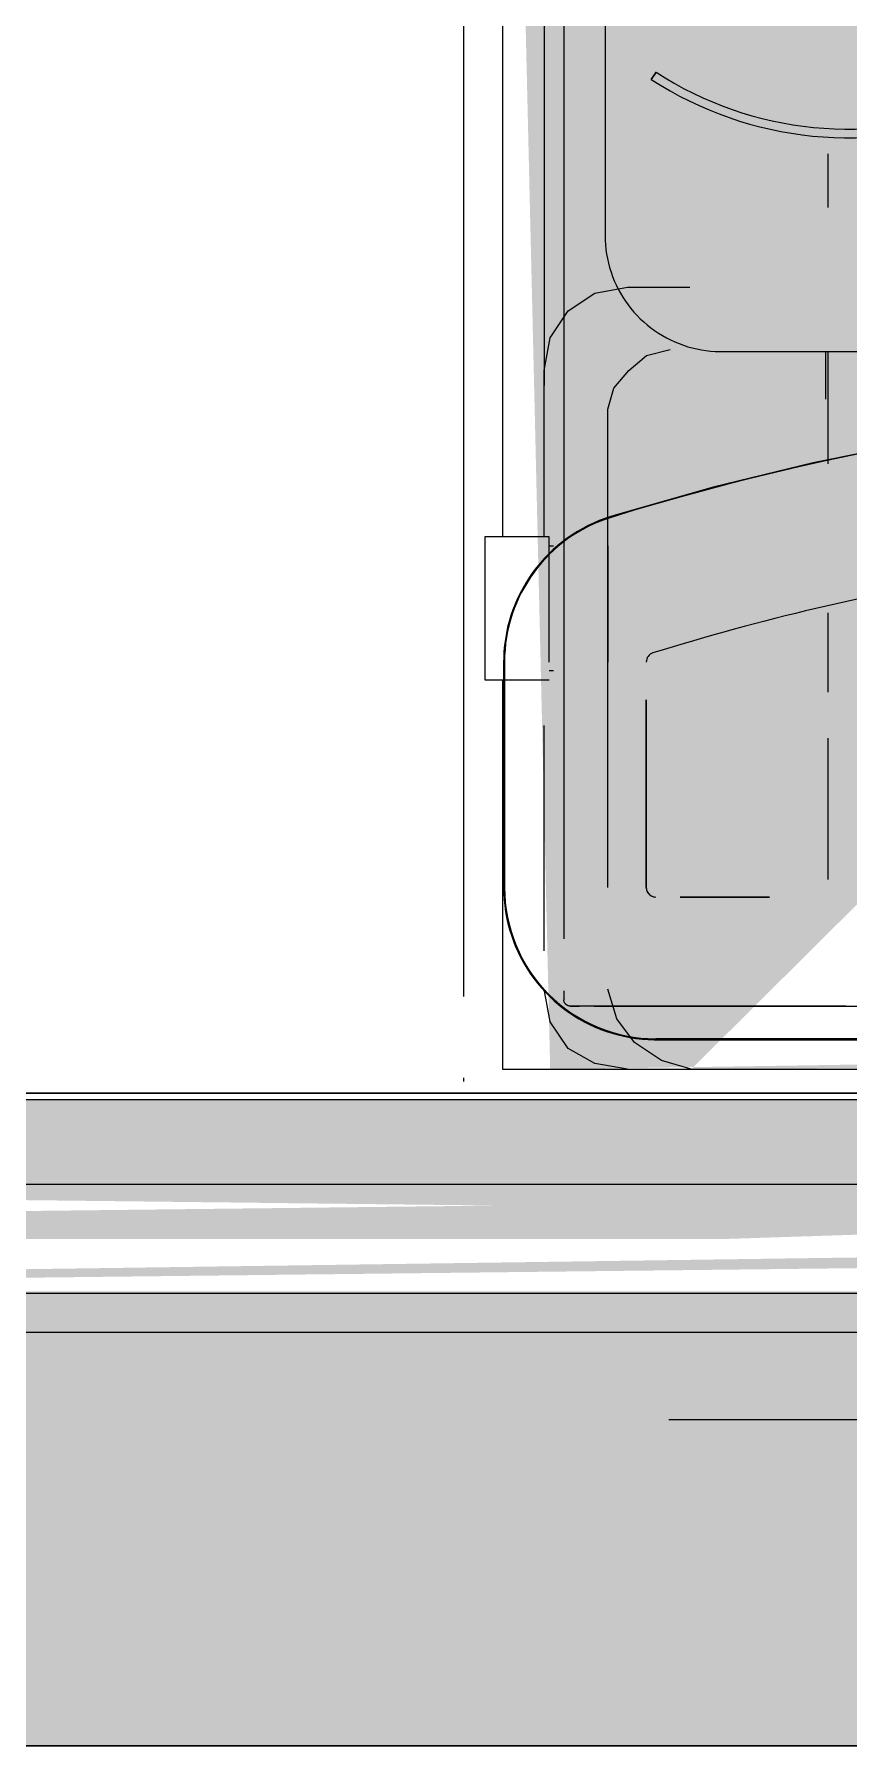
# Model space of a CAD drawing. Header units: metres. Extents: x 147 to 427, y -16 to 162.
# Drawn here: x 330.8341 to 331.0214, y 80.4457 to 80.8391 of the extents above; entities that cross this region are included whole.
import ezdxf

# ---------------------------------------------------------------- set-up
doc = ezdxf.new("R2010")
doc.units = ezdxf.units.M
doc.linetypes.add('IMPORT-Dashed _3_', pattern=[0.75, 0.5, -0.25])
doc.layers.add('1053_ARQ_BASE_MATADOURO_dwg', color=7, linetype='Continuous', lineweight=5, true_color=0x767676)
for name, color, linetype, lineweight in [('A-EQUIPAMENTOS', 7, 'Continuous', 5), ('A-PAREDE', 7, 'Continuous', 30), ('A-WALL', 7, 'Continuous', 9), ('A_lay', 7, 'Continuous', 5), ('A_PROJEÇÃO', 7, 'IMPORT-Dashed _3_', 5), ('P-PIPE', 7, 'Continuous', 5), ('P-SANR-FIXT', 7, 'Continuous', 5)]:
    doc.layers.add(name, color=color, linetype=linetype, lineweight=lineweight)

# ---------------------------------------------------------------- blocks, each defined once
blk = doc.blocks.new('UT_Bacia com caixa acoplada - UT_Bacia com caixa acoplada-V155-TÉRREO 1_20 - Dependente 1')
at = {"layer": 'P-SANR-FIXT', "color": 9, "true_color": 0xc0c0c0}
for p, q in [((0.1649999999994947, -0.01229811905160714), (-0.1650000000004649, -0.01229811905160714)), ((-0.1649999999999998, -0.01245945945945865), (0.165, -0.01245945945945865)), ((0.165, -0.01249999999999924), (-0.1649999999999998, -0.01249999999999924)), ((0.1672043461841086, -0.0904060255366843), (0.1672043461841085, -0.04729894077870246)), ((0.1672043461841087, -0.0904060255366843), (0.1672043461841086, -0.04729894077870244)), ((0.1997989407787032, -0.09910397061031756), (0.1997989407787032, -0.04729894077870239)), ((0.1998394813192438, -0.04729894077870239), (0.1998394813192439, -0.09910397061031756)), ((0.2000008217267972, -0.09910397061041332), (0.2000008217267972, -0.04729894077884037)), ((0.186147365607489, -0.4288368561510854), (0.186147365607489, -0.09910397061041332)), ((0.1259999999999994, -0.1704400000000009), (0.1259999999999994, -0.1595600000000009)), ((0.1259999999999994, -0.1704400000000009), (0.1259999999999994, -0.1595600000000009)), ((0.1499999999995154, -0.1704735377196123), (-0.1500000000003471, -0.1704735377196123)), ((0.176657744515215, -0.4410690897938023), (0.176657744515215, -0.1971312822353118)), ((0.1660384845797292, -0.2330115966159581), (0.164950215291877, -0.2346895924315421))]:
    blk.add_line(p, q, dxfattribs=at)
at = {"layer": 'P-SANR-FIXT', "color": 254, "true_color": 0xe0e0e0}
for p, q in [((0.1649999999994947, -0.02000242522449371), (-0.1650000000004649, -0.02000242522449371)), ((0.1239104824904858, -0.02000242522449371), (0.1083004234522989, -0.02000242522449371)), ((0.1254039361191921, -0.2159388807706788), (0.1254039361191921, -0.2035675555668904))]:
    blk.add_line(p, q, dxfattribs=at)
at = {"layer": 'P-SANR-FIXT', "color": 254, "true_color": 0xd3d3d3}
for p, q in [((0.1791942856510021, -0.02000242522449371), (0.1649999999994947, -0.02000242522449371)), ((0.1827252092028557, -0.02000242522449371), (0.1826626773279157, -0.02000242522449371)), ((0.1856853311198262, -0.02041111701898408), (0.1857275641402845, -0.02045289652172887)), ((0.1861454498279327, -0.02141227787328553), (0.1861472790464519, -0.02147165639492941)), ((0.186147365607489, -0.0235600000001783), (0.186147365607489, -0.02148769150350818)), ((0.186147365607489, -0.09910397061041332), (0.186147365607489, -0.03550016951460257)), ((0.1593711800684577, -0.04509459459459395), (0.1388199836379848, -0.04509459459459395)), ((0.1593711800684578, -0.04509459459459381), (0.1388199836379848, -0.04509459459459381)), ((0.1672043461841085, -0.04729894077870246), (0.1672043461841086, -0.0904060255366843)), ((0.1672043461841086, -0.04729894077870245), (0.1672043461841087, -0.0904060255366843)), ((0.1254039361191921, -0.1705494989545987), (0.1254039361191921, -0.1446237028165164)), ((0.164950215291877, -0.2346895924315421), (0.1660384845797293, -0.2330115966159581))]:
    blk.add_line(p, q, dxfattribs=at)
at = {"layer": 'P-SANR-FIXT', "color": 254, "true_color": 0xe9e9e9}
for p, q in [((0.1388199836379847, -0.04509459459459395), (0.1593711800684577, -0.04509459459459395)), ((0.1388199836379847, -0.04509459459459381), (0.1593711800684577, -0.04509459459459381)), ((0.1254039361191921, -0.08160507972344767), (0.1254039361191921, -0.04908992771113444)), ((0.1254039361191921, -0.1104427180020033), (0.1254039361191921, -0.09214260642078825))]:
    blk.add_line(p, q, dxfattribs=at)
at = {"layer": 'P-SANR-FIXT', "color": 9, "true_color": 0xc0c0c0, "flags": 128}
for points in [[(0.2000008217267972, -0.04729894077884037), (0.1999728248025353, -0.04589928122195724), (0.1998888788192129, -0.04450186082181299), (0.1997491180723137, -0.04310891515291806), (0.199553766149193, -0.04172267263121685), (0.1993031355713338, -0.04034535094904659), (0.1989976272942524, -0.03897915352721412), (0.1986377300658867, -0.03762626599008145), (0.1982240196449915, -0.03628885266934304), (0.1977571578800948, -0.0349690531408607), (0.1972378916505404, -0.03366897880238776), (0.1966670516712802, -0.0323907094955086), (0.1960455511646029, -0.03113629017837793), (0.1953743843988006, -0.02990772765438778), (0.1946546250975152, -0.02870698736140585), (0.1938874247221203, -0.02753599022789167), (0.1930740106294958, -0.02639660959942521), (0.1922156841085209, -0.02529066824188504), (0.1913138182986135, -0.02421993542543441), (0.1903698559929475, -0.02318612409444377), (0.1893853073295377, -0.02219088812632945), (0.1883617473762901, -0.02123581968637791), (0.1873008136108496, -0.02032244668021849), (0.1862042033010665, -0.01945223031004353), (0.1850736707889923, -0.01862656273630837), (0.1839110246861674, -0.01784676485101009), (0.1827181249777052, -0.0171140841642773), (0.1814968800490333, -0.01642969280919188), (0.1802492436314115, -0.01579468566567393), (0.1789772116768981, -0.01521007860980626), (0.1776828191655386, -0.01467680688811288), (0.176368136848932, -0.01419572362164308), (0.1750352679383563, -0.01376759844103908), (0.1736863447398057, -0.01339311625508217), (0.1723235252428731, -0.01307287615569749), (0.1709489896676339, -0.01280739045837781), (0.1695649369779872, -0.01259708388377858), (0.1681735813632557, -0.01244229287757335), (0.166777148694975, -0.01234326507238147), (0.1653778729681599, -0.01230015889149072), (0.1649999999994947, -0.01229811905160714)], [(0.1753658744903358, -0.1325345878290856), (0.1766944510203979, -0.1320933224818762), (0.1780043189236083, -0.1315992812090906), (0.1792933826903867, -0.131053254371225), (0.1805595800942956, -0.1304561154949115), (0.1818008854890846, -0.1298088198747895), (0.1830153130509854, -0.1291124030459181), (0.1842009199551682, -0.1283679791265908), (0.1853558094834487, -0.1275767390363346), (0.1864781340588117, -0.12673994859048), (0.1875660982014819, -0.1258589464751818), (0.1886179614007222, -0.124935142105872), (0.1896320409002801, -0.123970013372609), (0.1906067143886107, -0.1229651042753038), (0.19154042259651, -0.1219220224542976), (0.1924316717901009, -0.1208424366179552), (0.1932790361602787, -0.1197280738733014), (0.1940811601052912, -0.1185807169628914), (0.194836760397859, -0.1174022014132484), (0.1955446282384994, -0.116194412597713), (0.1962036311897871, -0.11495928272077), (0.1968127149876706, -0.1136987877266971), (0.1973709052280414, -0.1124149441386324), (0.1978773089253704, -0.1111098058324273), (0.1983311159417455, -0.109785460751037), (0.1987316002829859, -0.1084440275640227), (0.1990781212594753, -0.1070876522783336), (0.1993701245114382, -0.105718504804942), (0.1996071428963016, -0.1043387754879859), (0.1997887972348166, -0.1029506715998834), (0.1999147969189886, -0.1015564138108042), (0.1999849403762721, -0.1001582326357571), (0.2000008217267972, -0.09910397061041332)], [(-0.175365874491306, -0.1325345878290856), (-0.1526089801760929, -0.139094959661913), (-0.1296079440474026, -0.1447400508453244), (-0.1063995628565994, -0.1494608304374629), (-0.0830209650623714, -0.1532497461980049), (-0.0595095514345856, -0.1561007366701151), (-0.03590293521889617, -0.1580092408771847), (-0.01223888196578591, -0.1589722056196572), (0.0114447508876674, -0.1589880903591926), (0.03511007458100757, -0.1580568696837236), (0.05871922964476253, -0.1561800333476513), (0.08223444646740317, -0.1533605838887754), (0.1056181057178739, -0.1496030318247995), (0.1288327985298576, -0.1449133884373125), (0.1518413863471466, -0.1392991561555126), (0.1746070603373912, -0.1327693165533268), (0.1753658744903358, -0.1325345878290856)], [(0.176657744515215, -0.1971312822353118), (0.1766364211629491, -0.1960652567812258), (0.1765724852188567, -0.1950009367404378), (0.1764660389669978, -0.1939400247980446), (0.1763172526985374, -0.1928842181866901), (0.1761263644399373, -0.1918352059718787), (0.1758936795715094, -0.1907946663492771), (0.1756195703395195, -0.1897642639604512), (0.1753044752598999, -0.1887456472291868), (0.1749488984181451, -0.1877404457252533), (0.1745534086609565, -0.1867502675563748), (0.1741186386878115, -0.1857766967964468), (0.1736452840376081, -0.1848212909510376), (0.1731341019771757, -0.18388557846572), (0.1725859102886017, -0.1829710562809056), (0.1720015859614756, -0.1820791874368539), (0.1713820637903238, -0.1812113987335017), (0.170728334878348, -0.1803690784478136), (0.1700414450523149, -0.1795535741123973), (0.169322493189709, -0.1787661903602337), (0.1685726294596709, -0.1780081868373252), (0.1677930534845142, -0.1772807761877661), (0.1669850124194643, -0.1765851221133826), (0.1661497989578267, -0.1759223375121723), (0.1652887492629703, -0.1752934826981742), (0.1644032408307307, -0.1746995637049886), (0.1634946902855587, -0.1741415306762725), (0.1625645511147122, -0.1736202763457755), (0.1616143113422921, -0.1731366346093413), (0.1606454911493598, -0.1726913791905379), (0.1596596404416625, -0.1722852224029668), (0.1586583363696762, -0.1719188140110519), (0.1576431808065132, -0.171592740189794), (0.1566157977848016, -0.1713075225879264), (0.1555778308976653, -0.1710636174926689), (0.154530940671013, -0.1708614151003087), (0.1534768019058876, -0.1707012388912905), (0.1524171009991929, -0.1705833451136285), (0.1513535332468175, -0.1705079223720058), (0.1502878001298483, -0.1704750913269283), (0.1499999999995154, -0.1704735377196123)]]:
    blk.add_lwpolyline(points, dxfattribs=at)
at = {"layer": 'P-SANR-FIXT', "color": 254, "true_color": 0xe0e0e0, "flags": 128}
for points in [[(0.1213221542354677, -0.02000242522449371), (0.128380790278798, -0.02000242522449371), (0.1351368343954939, -0.02000242522449371), (0.1415794783564376, -0.02000242522449371), (0.1476984153050511, -0.02000242522449371), (0.1534838562482022, -0.02000242522449371), (0.1589265457140817, -0.02000242522449371), (0.1640177765608358, -0.02000242522449371)], [(0.1761361093998458, -0.02000242522449371), (0.1780263364688985, -0.02000242522449371), (0.1796845832604282, -0.02000242522449371), (0.1811081969327908, -0.02000242522449371), (0.182294900008295, -0.02000242522449371)]]:
    blk.add_lwpolyline(points, dxfattribs=at)
at = {"layer": 'P-SANR-FIXT', "color": 254, "true_color": 0xd3d3d3, "flags": 128}
for points in [[(0.1640177765608358, -0.02000242522449371), (0.1687494039049059, -0.02000242522449371), (0.1691056121092737, -0.02000242522449371)], [(0.1691056121092737, -0.02000242522449371), (0.1716721765497743, -0.02000242522449371), (0.1740169260130577, -0.02000242522449371), (0.1761361093998458, -0.02000242522449371)], [(0.182294900008295, -0.02000242522449371), (0.1832427940148238, -0.02000242522449371), (0.1839503625243771, -0.02000242522449371), (0.1844164735782783, -0.02000242522449371), (0.1846403814980742, -0.02000242522449371)], [(0.1846620993284745, -0.02000242522449371), (0.1845408012870496, -0.02000242522449371), (0.1841771012138117, -0.02000242522449371), (0.1835715809513924, -0.02000242522449371), (0.1827252092028557, -0.02000242522449371)], [(0.1846620993284745, -0.02000242522449371), (0.1847214941379647, -0.02000361327908359), (0.1847807939284805, -0.02000717554220482), (0.1848399038330994, -0.02001310631516954), (0.1848987292883096, -0.02002139610977465), (0.1849571761862004, -0.02003203166424173), (0.1850151510238808, -0.02004499596386941), (0.1850725610541449, -0.02006026826868547), (0.185129314433366, -0.02007782414622743), (0.1851853203680039, -0.0200976355106297)], [(0.1851853203680039, -0.0200976355106297), (0.1852404892606966, -0.02011967066815596), (0.1852947328527487, -0.02014389436723632), (0.1853479643662031, -0.02017026785501894), (0.1854000986420324, -0.02019874893960459)], [(0.1854000986420324, -0.02019874893960459), (0.1854510522761124, -0.02022929205734035), (0.185500743753948, -0.02026184834579617)], [(0.185500743753948, -0.02026184834579617), (0.1855490935795777, -0.02029636572180061), (0.1855960244035079, -0.02033278896481297)], [(0.1855960244035079, -0.02033278896481297), (0.1856414611466276, -0.02037105980563174), (0.1856853311198262, -0.02041111701898408)], [(0.1857275641402845, -0.02045289652172887), (0.1857680926444398, -0.02049633147577242), (0.1858068517952677, -0.02054135239438001)], [(0.1858068517952677, -0.02054135239438001), (0.185843779586237, -0.02058788725368522), (0.1858788169409683, -0.02063586160787236)], [(0.1858788169409683, -0.02063586160787236), (0.1859119078069325, -0.02068519870817054), (0.1859429992460995, -0.0207358196256595), (0.1859720415185184, -0.02078764337781777)], [(0.1859720415185184, -0.02078764337781777), (0.1859989881629867, -0.0208405870577044), (0.1860237960705119, -0.02089456596660584)], [(0.1860237960705119, -0.02089456596660584), (0.1860464255536153, -0.02094949374987082), (0.186066840410091, -0.02100528253468565)], [(0.186066840410091, -0.02100528253468565), (0.1860850079805277, -0.02106184307096828), (0.1861008992005638, -0.02111908487392557), (0.1861144886478749, -0.02117691636882828), (0.1861257545819542, -0.0212352450376573), (0.1861346789800118, -0.02129397756699727), (0.1861412475648344, -0.02135301999731637), (0.1861454498279327, -0.02141227787328553)]]:
    blk.add_lwpolyline(points, dxfattribs=at)
at = {"layer": 'P-SANR-FIXT', "color": 9, "true_color": 0xc0c0c0}
for centre, radius, start, end in [((0.165, -0.04729894077870246), 0.03483948131924385, 4.325554366790383e-13, 90.00000000000038), ((0.165, -0.04729894077870246), 0.03479894077870322, 5.088887490341627e-14, 90.00000000000006), ((0.165, -0.0991039706103174), 0.03479894077870308, 287.2271624347441, 359.9999999999994), ((0.1650000000000001, -0.0991039706103174), 0.03483948131924375, 287.2271624347441, 1.653888434361028e-13), ((1.624300693947589e-15, 0.4330317257974887), 0.5919690886741391, 252.7728375652484, 287.2271624347505), ((1.658140291738164e-15, 0.4330317257974888), 0.5919285481335987, 252.7728375652481, 287.2271624347501), ((0.1206777970490052, -0.3029529656485584), 0.08336298384423607, 57.03445195537844, 111.5924867469914), ((0.1206777970490052, -0.3029529656485584), 0.08136298384423604, 57.03445195537801, 111.5924867469908), ((0.1206777970490052, -0.3029529656485584), 0.08136298384423603, 57.03445195537842, 111.5924867469904)]:
    blk.add_arc(centre, radius, start, end, dxfattribs=at)
at = {"layer": 'P-SANR-FIXT', "color": 254, "true_color": 0xd3d3d3}
for centre, radius, start, end in [((0.165, -0.04729894077870246), 0.002204346184108549, 359.9999999999989, 90.00000000000064), ((0.165, -0.04729894077870246), 0.002204346184108624, 1.78111062161957e-13, 90.00000000000018), ((0.165, -0.04729894077870246), 0.002204346184108627, 2.735277026058625e-13, 90.00000000000027), ((0.165, -0.04729894077870246), 0.002204346184108552, 14.99999999999986, 75.00000000000088), ((1.632760593395233e-15, 0.4330317257974887), 0.5593339535390043, 279.2687003797581, 287.2271624347505), ((1.632760593395233e-15, 0.4330317257974887), 0.5593339535390045, 279.2687003797578, 287.2271624347502), ((0.1650000000000001, -0.0991039706103174), 0.002204346184108494, 287.227162434752, 0), ((0.1650000000000001, -0.0991039706103174), 0.002204346184108472, 287.2271624347521, 5.311526318044073e-13), ((0.1650000000000001, -0.0991039706103174), 0.002204346184108624, 287.2271624347434, 359.9999999999993), ((0.1650000000000001, -0.0991039706103174), 0.002204346184108624, 287.2271624347434, 359.9999999999993), ((0.1206777970490052, -0.3029529656485584), 0.08336298384423603, 57.03445195537769, 111.5924867469907)]:
    blk.add_arc(centre, radius, start, end, dxfattribs=at)
at = {"layer": 'P-SANR-FIXT', "color": 254, "true_color": 0xe9e9e9}
for centre, radius, start, end in [((0.165, -0.04729894077870246), 0.002204346184108559, 75.00000000000095, 90.0000000000008), ((1.632760593395233e-15, 0.4330317257974887), 0.559333953539004, 279.2687003797585, 287.2271624347509), ((1.632760593395233e-15, 0.4330317257974887), 0.5593339535390041, 279.2687003797581, 287.2271624347505)]:
    blk.add_arc(centre, radius, start, end, dxfattribs=at)
at = {"layer": 'P-SANR-FIXT', "color": 254, "true_color": 0xe0e0e0}
blk.add_arc((0.165, -0.04729894077870246), 0.002204346184108559, 359.9999999999993, 14.99999999999991, dxfattribs=at)
blk = doc.blocks.new('1053_ARQ_BASE_MATADOURO_dwg_acoplada-V139-TÉRREO 1_20 - Dependente 1')
at = {"layer": 'A-EQUIPAMENTOS', "true_color": 0xe2e2e2}
h = blk.add_hatch(color=254, dxfattribs=at)
h.paths.add_polyline_path([(-0.1568787479349812, -0.005489747250765504), (-0.07291134216317005, -0.08890038771538367), (0.1632537936660938, -0.007540405645748252), (-0.02455669331187419, -0.006337353666592026)])
h.paths.add_polyline_path([(-0.188509976681797, -0.005489752860606313), (0.1997696623139815, -0.01154961335587395), (0.1898451968940888, -0.4911843262678071), (0.1579562820327228, -0.5759980215533886), (0.08918642130701192, -0.6372831408436068), (-0.0002302538254160027, -0.6594149685798933), (-0.08964692898861468, -0.6372832516398687), (-0.1584167898001233, -0.5759980217752291), (-0.2002434113427993, -0.4710424196640747), (-0.1892933772918154, -0.005489752999559823)])
at = {"layer": 'A-EQUIPAMENTOS', "color": 9, "true_color": 0xc3c3c3}
for p, q in [((-0.1892933753607427, -0.01642663219998285), (-0.190660485018398, -0.02394573531674014)), ((-0.190660485018398, -0.03268925367562497), (-0.190660485018398, -0.08453335972893675)), ((-0.1885182845002317, -0.09708610199776085), (-0.1895236279824956, -0.09708610199776085)), ((-0.1760182858092303, -0.1257954048070655), (-0.1760182858093689, -0.09910407819639859))]:
    blk.add_line(p, q, dxfattribs=at)
at = {"layer": 'A-EQUIPAMENTOS', "color": 254, "true_color": 0xd5d5d5}
for p, q in [((-0.1760182858095075, -0.04729904836482565), (-0.1760182858095075, -0.09910407819639859)), ((-0.2004605052431831, -0.0950354375113473), (-0.189523627982357, -0.0950354375114166))]:
    blk.add_line(p, q, dxfattribs=at)
at = {"layer": 'A-EQUIPAMENTOS', "color": 253, "true_color": 0xaaaaaa}
for p, q in [((-0.189523627982357, -0.1257954048071348), (-0.1885182794085038, -0.1257954048071348)), ((-0.1906604850184977, -0.4897107035868942), (-0.1906604850184977, -0.1626860492531819))]:
    blk.add_line(p, q, dxfattribs=at)
at = {"layer": 'A-EQUIPAMENTOS', "color": 253, "true_color": 0xaaaaaa, "flags": 128}
for points in [[(-0.2002302526215688, -0.4897107035870079), (-0.2002302526215688, -0.1278460692935483), (-0.2043315815943959, -0.1278460692935483), (-0.2043315815942573, -0.0950354375114166), (-0.2002302526215688, -0.0950354375114166), (-0.2002302526215688, -0.005489754939226077), (-0.175818275847182, -0.005489754939226077), (-0.1743064813425877, -0.005489754939226077), (-0.1722558168562435, -0.005489754939364684), (-0.1700770061750111, -0.005489754939295381), (-0.1626860492532113, -0.005489754939226077), (0, -0.005489754939364684), (0.1640531589107279, -0.005489754939295381), (0.171511176602518, -0.005489754939295381), (0.197719082891996, -0.005489754939226077), (0.1997697473784789, -0.005489754939295381), (0.1997697473784789, -0.007251202221284075), (0.1997697473783403, -0.009217759092127745), (0.1997697473784789, -0.04729898171780169)], [(-0.1715209498121949, -0.005489754939295381), (-0.1790400529288829, -0.006856864596881315), (-0.1851920463879156, -0.0102746387408115), (-0.1892933753607427, -0.01642663219998285)], [(-0.1568787506031658, -0.005489754939295381), (-0.1637142988910262, -0.00754041942563963), (-0.1698662923501976, -0.01164174839839743)], [(-0.189523627982357, -0.09910408059159673), (-0.1895236279824956, -0.1278460692935483), (-0.2004605052431831, -0.1278460692935483)], [(-0.1906604850185366, -0.1278460692935483), (-0.190660485018398, -0.1661251397060931), (-0.1892933753608813, -0.1736442428227811), (-0.1851920463879156, -0.1797962362818831), (-0.1790400529290215, -0.1838975652546409)]]:
    blk.add_lwpolyline(points, dxfattribs=at)
at = {"layer": 'A-EQUIPAMENTOS', "color": 9, "true_color": 0xc3c3c3, "flags": 128}
for points in [[(-0.1698662923501976, -0.01164174839839743), (-0.173967621322886, -0.01711018702874117), (-0.1760182858093689, -0.02394573531674014)], [(-0.1760182858095075, -0.09910407819639859), (-0.1760182858093689, -0.1572389269316805), (-0.1746511761518523, -0.162023810733266), (-0.1712334020078528, -0.1661251397060238), (-0.1671320730350257, -0.1695429138500233), (-0.161663634404682, -0.1709100235075399)], [(-0.1790400529290215, -0.1838975652546409), (-0.1715209498121949, -0.1852646749122961), (-0.1571460963591992, -0.1852646749123655)]]:
    blk.add_lwpolyline(points, dxfattribs=at)
blk = doc.blocks.new('1053_ARQ_BASE_MATADOURO_dwg_arq geral tgov-4039641-TÉRREO 1_20 - Dependente 1')
at = {"layer": 'A_lay', "true_color": 0xaaaaaa}
h = blk.add_hatch(dxfattribs=at)
h.set_pattern_fill('FP_2', color=253, style=0, pattern_type=2)
h.set_pattern_definition([(90, (-0.43, 0), (-0.6125, 3.750480822388769e-17), []), (180, (-0.43, 0), (-7.500961644777538e-17, -0.6125), [])])
h.paths.add_polyline_path([(33.3982296655912, -2.447849707635511), (33.3900527948403, -2.336813861294179), (33.3982296655912, -2.288367716530162), (33.40640653633849, -2.29638141773033), (33.40640653633849, -2.397166472628781)])
h.paths.add_polyline_path([(31.46384673006858, -2.590337736531992), (32.07822966552371, -2.582498515854688), (32.07822966552371, -1.360337736084952), (31.99822966370299, -1.360337737947622), (31.57396809628726, -1.784604303538716), (31.55982596066344, -1.770462168380541), (31.99822966556546, -1.340337736532033), (32.09822966554222, -1.346195600926846), (32.09822967204399, -2.590337723866085), (32.978229665547, -2.580063154920893), (32.978229665547, -1.360337736084952), (32.69822787267103, -1.360339528954134), (32.27396809635717, -1.784604303538785), (32.2598259607332, -1.770462168380541), (32.69822966551907, -1.340337736532033), (33.01237180118947, -1.346195600926846), (33.4289279992033, -1.778167539158393), (33.42249373428081, -1.784601803869026), (32.9982296655655, -1.360337736084952), (32.99822967724564, -2.590337723866085), (33.39050265924758, -2.582498515854688), (33.3982296655912, -2.447849707635511), (33.40640653633849, -2.590337723493509), (33.79822966549588, -2.582498515854688), (33.79822966549588, -1.360337736084952), (33.59822966554222, -1.360337736084952), (33.59822966554292, -1.340337736532033), (33.79822966549588, -1.338337980362559), (33.79822966549588, -0.5403377357869946), (32.49990418984126, -0.5403377357869946), (32.49990418984126, -0.5203377362340067), (33.79822966549588, -0.5203377362340067), (33.79822966549588, 0.7096622604877623), (31.64822966558886, 0.709662262350363), (31.64822966547243, -0.7203377373515494), (31.37822966557024, -0.9803377389907258), (31.37822966557024, -1.340337738394634), (31.39822966547259, -1.346195600926846), (31.39385029798865, -1.360337737947622), (31.19822966551907, -1.360337737947622), (31.19822967201031, -2.590337723866085), (31.4396347637361, -2.590337723866085)])
h.paths.add_polyline_path([(31.48298628418729, -2.584847933124811), (31.79508739105198, -2.572539999373672), (31.77929960537871, -2.566391970962196), (31.55862059624325, -2.509715176655346), (31.48505068230659, -2.582797288894631)])
h.paths.add_polyline_path([(32.07822966552371, -2.590337723866085), (31.39385029798865, -2.586566431874799), (31.4396347637361, -2.57462309200506), (31.4498392526121, -2.097990779332519), (31.48144814114071, -2.014339729814264), (31.55982596066344, -1.942727013687874), (31.63526015073601, -1.924894119495031), (31.68569212631001, -1.936537944545805), (31.76783272102207, -1.980255806933304), (31.81920302483326, -2.055517804830957), (31.83963469347806, -2.11951119249503), (31.83963477961732, -2.578787159810116), (32.03248268015132, -2.588123086950017)])
h.paths.add_polyline_path([(32.38340195783777, -2.584848040714816), (32.6954939800804, -2.572539998526437), (32.6797062649592, -2.566392060369251), (32.45902734594448, -2.509715176655346), (32.38545735172374, -2.582797378301547)])
h.paths.add_polyline_path([(32.09822967204399, -2.590337723866085), (32.34004142331673, -2.567303703180499), (32.35167963012122, -2.05444157594287), (32.362907960801, -2.050828594745838), (32.412503869467, -1.979505139154567), (32.4939838600143, -1.936538050224974), (32.58609878600693, -1.936538033952721), (32.66823930205523, -1.980255806933304), (32.71960968453046, -2.055517894237942), (32.74004135305869, -2.119542273944167), (32.74004143919795, -2.578788168292139), (32.67111506231385, -2.584848098456826), (32.2598259607332, -2.587226869031657)])
h.paths.add_polyline_path([(33.33759692668688, -2.222328154900271), (33.35460424980286, -2.195586064349173), (33.39611333571058, -2.178598915311097), (33.38238361738869, -2.187033293926011), (33.3404691534118, -2.220244026059432)])
at = {"layer": 'A-PAREDE', "color": 253, "true_color": 0xaaaaaa}
blk.add_line((36.49822966556531, -2.74033772572875), (31.19822966563515, -2.74033772572875), dxfattribs=at)
at = {"layer": 'A-PAREDE', "color": 253, "true_color": 0xaaaaaa, "flags": 128}
blk.add_lwpolyline([(36.49822966556531, -2.590337725356221), (33.94822966551874, -2.590337725356221), (33.94822966551874, 0.709662275388837), (34.01322966394946, 0.709662275388837), (34.01322966394946, 0.859662275761366), (33.7482296571834, 0.859662275761366), (33.7482296571834, 0.709662275388837), (33.79822966561188, 0.709662275388837), (33.79822966561188, -2.590337723493576), (31.19822966563515, -2.590337723493576)], dxfattribs=at)
at = {"layer": 'A_PROJEÇÃO', "color": 253, "true_color": 0xaaaaaa, "flags": 128}
blk.add_lwpolyline([(32.5682296656305, -2.645337723195553), (32.5682296656305, -2.665337722748518), (32.53822966560256, -2.665337722748518), (32.53822966560256, -2.645337723195553), (32.12822966568638, -2.645337723195553), (32.12822966568638, -2.665337722748518), (32.53822966560256, -2.665337722748518), (32.53822966560256, -2.645337723195553)], close=True, dxfattribs=at)
at = {"extrusion": (0, 0, -1), "zscale": -1, "rotation": 179.9999898619997}
blk.add_blockref('1053_ARQ_BASE_MATADOURO_dwg_acoplada-V139-TÉRREO 1_20 - Dependente 1', (-32.54027169279287, -2.590337812900754), dxfattribs=at)
blk = doc.blocks.new('1053_ARQ_BASE_MATADOURO_dwg-3625622-TÉRREO 1_20 - Dependente 1')
blk.add_blockref('1053_ARQ_BASE_MATADOURO_dwg_arq geral tgov-4039641-TÉRREO 1_20 - Dependente 1', (130.2097949645677, 83.1860339743535))

msp = doc.modelspace()

# ---------------------------------------------------------------- hatches: boundary and pattern name
at = {"layer": 'A-WALL', "true_color": 0xffd4aa, "transparency": 33554483}
h = msp.add_hatch(color=41, dxfattribs=at)
h.paths.add_polyline_path([(335.1499792422201, 80.44569625048734), (335.2999792421271, 80.44569625048734), (335.2999792421271, 80.59419625048731), (322.6014792421969, 80.59419625048739), (322.6014792421969, 80.4456962504874), (335.0999792393796, 80.44569625048734)])
h.paths.add_polyline_path([(324.0554573069867, 80.54612217728686), (323.5652031512328, 80.55496101205169), (323.5652031512328, 80.57027032294408), (324.252989242942, 80.55976566216547), (324.2479084351334, 80.54612217728686), (324.155883233786, 80.54612217728686)])
h.paths.add_polyline_path([(326.9004503113352, 80.54612217728679), (326.2165553499804, 80.55496101205162), (326.2165553499804, 80.57027032294401), (326.9036999203622, 80.5614314881792), (326.9036999203622, 80.54612217728679)])
h.paths.add_polyline_path([(322.9484380627783, 80.54612217728686), (322.7462585642645, 80.55496101205162), (322.749979242197, 80.57027032294408), (323.4334031346464, 80.56143148817927), (323.4334031346464, 80.54612217728686), (322.9588612678809, 80.54612217728686)])
h.paths.add_polyline_path([(325.6091654646369, 80.54612217728679), (325.3969692416654, 80.55496101205162), (325.3969692416848, 80.57027032294401), (326.0847553333939, 80.5614314881792), (326.0847553333939, 80.54612217728679)])
h.paths.add_polyline_path([(327.4969692421504, 80.55012217803097), (327.5077397543323, 80.5742703236882), (328.4920372139725, 80.56543148892338), (328.4920372139725, 80.55012217803097), (327.4992093662696, 80.55012217803097)])
h.paths.add_polyline_path([(330.4048684020328, 80.55012217803097), (329.8069692422202, 80.55896101279579), (329.8069692422202, 80.5742703236882), (330.4257146088469, 80.56543148892338), (330.4257146088469, 80.55012217803097)])
h.paths.add_polyline_path([(330.6799792421317, 80.55012217803097), (330.557514608847, 80.55896101279579), (330.557514608847, 80.5742703236882), (331.3261212684276, 80.56543148892338), (331.3261212684276, 80.55012217803097), (330.6999792421502, 80.55012217803097)])
h.paths.add_polyline_path([(329.0193186672229, 80.55012217803097), (328.6238372139724, 80.55896101279579), (328.6238372139724, 80.5742703236882), (329.3940792411861, 80.56543148892338), (329.3940792411861, 80.55012217803097), (329.0339609391323, 80.55012217803097)])
h.paths.add_polyline_path([(331.952989242197, 80.55012217803097), (331.4579212684276, 80.55896101279579), (331.4579212684276, 80.5742703236882), (331.952989242197, 80.56543148892338), (331.952989242197, 80.55137093331231)])
at = {"layer": 'P-PIPE', "true_color": 0x00ffff}
for points in [[(330.9932896147661, 80.56219625085956), (331.3261212684276, 80.57302156840686), (331.3206008159123, 80.5742703236882), (330.557514608847, 80.56543148892338), (330.557514608847, 80.56219625085956), (330.9851425204927, 80.56219625085956)], [(330.557514608847, 80.55012217803097), (331.3261212684276, 80.55896101279579), (331.3261212684276, 80.56219625085956), (330.557514608847, 80.55137093331224)]]:
    msp.add_hatch(color=4, dxfattribs=at).paths.add_polyline_path(points)

# ---------------------------------------------------------------- linework, layer by layer
at = {"layer": 'A-WALL', "color": 253, "true_color": 0xaaaaaa}
for p, q in [((332.3999792421267, 80.59569625048715), (329.7989503113351, 80.59569625048718)), ((332.4014792421267, 80.59419625048716), (329.7989503113351, 80.59419625048717))]:
    msp.add_line(p, q, dxfattribs=at)
at = {"layer": 'A-WALL', "color": 253, "true_color": 0xbbb2aa}
msp.add_line((322.5999792421966, 80.44569625048726), (335.2999792421268, 80.44569625048713), dxfattribs=at)
at = {"layer": 'P-PIPE'}
for p, q in [((331.3261212684276, 80.57469625085956), (330.557514608847, 80.57469625085956)), ((330.557514608847, 80.54969625085961), (331.3261212684276, 80.54969625085961))]:
    msp.add_line(p, q, dxfattribs=at)

# ---------------------------------------------------------------- block references
at = {"layer": '1053_ARQ_BASE_MATADOURO_dwg', "color": 253, "true_color": 0xaaaaaa}
msp.add_blockref('1053_ARQ_BASE_MATADOURO_dwg-3625622-TÉRREO 1_20 - Dependente 1', (168.3919546120403, 0), dxfattribs=at)
at = {"layer": 'P-SANR-FIXT', "color": 9, "true_color": 0xc0c0c0, "rotation": 180}
msp.add_blockref('UT_Bacia com caixa acoplada - UT_Bacia com caixa acoplada-V155-TÉRREO 1_20 - Dependente 1', (331.1420212684272, 80.5956962378212), dxfattribs=at)

doc.saveas('drawing.dxf')
